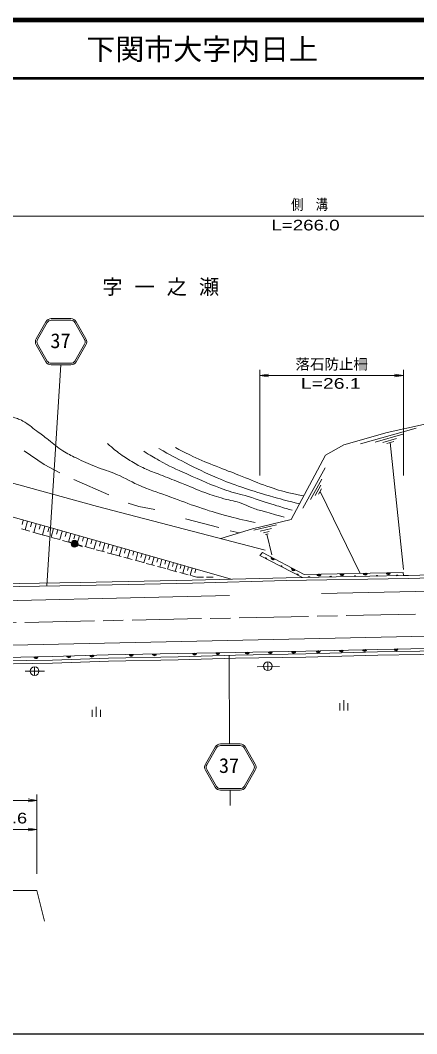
# Model space of a CAD drawing. Units: millimetres, scale not verified. Extents: x 40000 to 680000, y 20000 to 380000.
# Drawn here: x 393584 to 462099, y 205000 to 380000 of the extents above; entities that cross this region are included whole.
import ezdxf
from ezdxf.enums import TextEntityAlignment as Align

# ---------------------------------------------------------------- set-up
doc = ezdxf.new("R2010")
doc.units = ezdxf.units.MM
doc.header["$LTSCALE"] = 1000
doc.header["$PDMODE"] = 32
doc.header["$PDSIZE"] = 500
doc.linetypes.add('CHAIN', pattern=[18.5, 12, -1.5, 3.5, -1.5])
for name, color, linetype, lineweight in [('M-BGD', 7, 'Continuous', 13), ('M-BMK', 2, 'CHAIN', 13), ('M-STR-HTXT', 7, 'Continuous', 13), ('M-STR-STRC', 7, 'Continuous', 13), ('M-TTL', 2, 'Continuous', 140), ('M-TTL-BAND', 7, 'Continuous', 25), ('M-TTL-LINE', 7, 'Continuous', 50), ('M-WORK', 1, 'Continuous', 13)]:
    doc.layers.add(name, color=color, linetype=linetype, lineweight=lineweight)
doc.layers.add('M-BMK-HTXT', color=7, linetype='Continuous')
doc.layers.add('M-TTL-TXT', color=7, linetype='Continuous')
doc.styles.add('ＭＳ ゴシック', font='')
doc.styles.add('ＭＳ Ｐゴシック', font='')
doc.styles.get('ＭＳ ゴシック').set_extended_font_data('MS Gothic')
doc.styles.get('ＭＳ Ｐゴシック').set_extended_font_data('MS PGothic')

# ---------------------------------------------------------------- blocks, each defined once
blk = doc.blocks.new('open_arrow')
at = {"color": 0, "linetype": 'Continuous', "lineweight": -2}
blk.add_lwpolyline([(7.5, 1.25), (0, 0), (7.5, -1.25)], dxfattribs=at)

msp = doc.modelspace()

# ---------------------------------------------------------------- linework, layer by layer
at = {"layer": 'M-BGD'}
msp.add_lwpolyline([(339573, 229871), (345156, 229871), (345156, 229307), (345794, 229307), (345794, 227233), (347524, 227233), (347524, 229331), (348137, 229331), (348137, 229785), (357870, 229785), (357870, 230755), (358901, 230755), (358901, 229773), (388727, 229773), (388727, 230612), (389872, 230612), (389872, 229712), (396471, 229712), (397796, 224422)], dxfattribs=at)
at = {"layer": 'M-BMK'}
msp.add_line((375903, 275638), (475573, 277755), dxfattribs=at)
at = {"layer": 'M-STR-HTXT'}
for p, q in [((310366, 346190), (575646, 346190)), ((434995, 301390), (434995, 319655)), ((434995, 318655), (459781, 318655)), ((459781, 301390), (459781, 319655)), ((348865, 245288), (396471, 245288)), ((396471, 232623), (396471, 246288)), ((388727, 240264), (396471, 240264))]:
    msp.add_line(p, q, dxfattribs=at)
at = {"layer": 'M-STR-STRC'}
for p, q in [((398028, 327944), (396339, 325018)), ((396569, 324885), (398258, 327811)), ((402328, 328476), (398949, 328476)), ((398949, 328210), (402328, 328210)), ((403019, 327811), (404708, 324885)), ((404939, 325018), (403249, 327944)), ((396339, 323954), (398028, 321028)), ((398258, 321161), (396569, 324087)), ((404708, 324087), (403019, 321161)), ((403249, 321028), (404939, 323954)), ((400595, 320496), (398201, 282320)), ((402328, 320762), (398949, 320762)), ((402328, 320496), (398949, 320496)), ((429767, 255031), (429688, 270364)), ((427273, 254499), (425583, 251573)), ((425814, 251440), (427503, 254366)), ((431573, 255031), (428194, 255031)), ((428194, 254765), (431573, 254765)), ((432264, 254366), (433953, 251440)), ((434183, 251573), (432494, 254499)), ((425583, 250509), (427273, 247583)), ((427503, 247716), (425814, 250642)), ((433953, 250642), (432264, 247716)), ((432494, 247583), (434183, 250509)), ((431573, 247317), (428194, 247317)), ((431573, 247051), (428194, 247051)), ((429839, 247051), (429839, 244392))]:
    msp.add_line(p, q, dxfattribs=at)
for centre, radius, start, end in [((398949, 327412), 1064, 90, 150), ((398949, 327412), 798, 90, 150), ((402328, 327412), 1064, 30, 90), ((402328, 327412), 798, 30, 90), ((397260, 324486), 1064, 150, 210), ((397260, 324486), 798, 150, 210), ((404017, 324486), 798, 330, 30.00002), ((404017, 324486), 1064, 330, 30), ((398949, 321560), 1064, 210, 270), ((398949, 321560), 798, 210, 270), ((402328, 321560), 798, 270, 330), ((402328, 321560), 1064, 270, 330), ((428194, 253967), 1064, 90, 150), ((428194, 253967), 798, 90, 150), ((431573, 253967), 1064, 30, 90), ((431573, 253967), 798, 30, 90), ((426505, 251041), 1064, 150, 210), ((426505, 251041), 798, 150, 210), ((433262, 251041), 798, 330, 30.00002), ((433262, 251041), 1064, 330, 30), ((428194, 248115), 1064, 210, 270), ((428194, 248115), 798, 210, 270), ((431573, 248115), 798, 270, 330), ((431573, 248115), 1064, 270, 330)]:
    msp.add_arc(centre, radius, start, end, dxfattribs=at)
at = {"layer": 'M-TTL'}
msp.add_line((680000, 380000), (40000, 380000), dxfattribs=at)
at = {"layer": 'M-TTL-BAND'}
msp.add_line((40000, 205000), (579000, 205000), dxfattribs=at)
at = {"layer": 'M-TTL-LINE'}
msp.add_line((40000, 370000), (680000, 370000), dxfattribs=at)
at = {"layer": 'M-WORK'}
for p, q in [((452384, 306867), (462008, 309583)), ((454899, 307161), (459711, 308519)), ((456210, 307116), (458616, 307794)), ((456920, 306900), (458123, 307240)), ((457522, 307070), (459822, 285168)), ((442389, 295725), (446298, 302705)), ((408866, 298054), (402848, 300722)), ((443715, 297274), (445670, 300764)), ((444553, 297951), (445530, 299696)), ((445146, 298192), (445635, 299064)), ((445390, 298628), (452283, 284589)), ((394096, 293685), (393891, 292943)), ((394838, 293480), (394425, 291988)), ((395584, 293273), (395377, 292527)), ((396330, 293066), (395914, 291567)), ((397079, 292859), (396872, 292109)), ((397829, 292651), (397412, 291145)), ((398581, 292441), (398370, 291689)), ((427897, 292422), (422136, 293894)), ((433965, 291930), (437852, 292877)), ((435032, 291778), (436975, 292252)), ((395259, 291752), (393815, 292160)), ((397154, 291217), (395740, 291616)), ((398498, 290846), (397154, 291217)), ((399333, 292229), (398912, 290732)), ((400426, 290314), (398980, 290713)), ((400082, 292018), (399871, 291269)), ((400830, 291807), (400411, 290318)), ((401575, 291597), (401365, 290853)), ((402319, 291387), (401902, 289907)), ((403059, 291179), (402851, 290438)), ((403800, 290970), (403385, 289498)), ((404536, 290763), (404328, 290026)), ((405272, 290555), (404859, 289091)), ((431411, 291467), (429866, 291851)), ((435612, 291508), (436584, 291745)), ((435950, 291179), (436436, 291297)), ((436193, 291238), (437060, 287682)), ((402354, 289782), (400908, 290181)), ((404282, 289250), (402836, 289649)), ((406210, 288718), (404764, 289117)), ((406004, 290349), (405798, 289617)), ((406736, 290143), (406326, 288686)), ((407464, 289938), (407259, 289209)), ((408193, 289733), (407785, 288284)), ((408917, 289529), (408713, 288804)), ((409641, 289325), (409235, 287884)), ((410362, 289122), (410159, 288401)), ((411082, 288919), (410679, 287489)), ((408138, 288187), (406692, 288585)), ((409964, 287683), (408620, 288054)), ((411008, 287400), (409964, 287683)), ((412938, 286876), (411491, 287269)), ((411797, 288718), (411596, 288002)), ((412512, 288516), (412113, 287100)), ((413220, 288317), (413021, 287609)), ((413928, 288117), (413534, 286715)), ((414630, 287920), (414432, 287219)), ((415330, 287719), (414931, 286336)), ((416022, 287520), (415822, 286828)), ((416713, 287321), (416321, 285959)), ((417394, 287124), (417198, 286444)), ((435418, 288112), (434995, 287596)), ((434995, 287596), (442375, 283800)), ((435418, 288112), (442633, 284283)), ((414869, 286353), (413421, 286745)), ((416799, 285830), (415351, 286222)), ((418729, 285306), (417282, 285699)), ((418075, 286928), (417689, 285588)), ((418745, 286735), (418552, 286065)), ((419415, 286542), (419035, 285223)), ((420074, 286352), (419884, 285693)), ((420733, 286162), (420359, 284864)), ((421382, 285975), (421195, 285326)), ((422031, 285788), (421663, 284511)), ((422670, 285604), (422486, 284965)), ((423309, 285420), (422946, 284163)), ((420660, 284783), (419212, 285175)), ((422590, 284259), (421142, 284652)), ((424117, 283845), (423073, 284129)), ((423937, 285239), (423756, 284610)), ((425266, 283845), (424117, 283845)), ((426915, 283845), (425766, 283845)), ((442375, 283800), (439520, 283748)), ((442375, 283800), (459781, 284118)), ((442633, 284283), (459768, 284633)), ((459768, 284633), (459781, 284118)), ((459781, 284118), (460668, 284134)), ((460668, 284134), (464603, 284216)), ((396073, 268368), (396073, 266868)), ((436379, 269196), (436379, 267696)), ((449497, 260836), (449497, 262586)), ((406030, 259718), (406030, 260943)), ((406730, 259718), (406730, 261468)), ((407430, 259718), (407430, 260943)), ((448797, 260836), (448797, 262061)), ((450197, 260836), (450197, 262061))]:
    msp.add_line(p, q, dxfattribs=at)
for points in [[(428235, 290487), (433711, 292177), (440392, 293806), (446328, 304931), (449521, 306707), (457007, 308819), (463247, 310227), (478624, 309648), (493919, 310641), (499541, 308391), (492639, 308023), (484762, 307858), (476360, 309072)], [(278384, 282885), (283872, 282698), (294749, 282054), (307002, 287070), (318238, 292265), (340559, 302742), (343899, 304012), (347930, 305171), (351602, 305944), (355494, 306497), (358034, 306773), (361016, 306855), (363721, 306773), (366289, 306497), (368553, 306000), (371810, 305006), (381666, 302825), (393317, 299760), (406955, 296061), (423298, 291754), (435887, 288524)], [(400400, 301882), (397731, 303317), (394289, 305655)], [(309444, 281759), (314916, 284379), (321579, 287618), (328554, 290986), (335106, 294226), (338971, 295974), (342137, 297465), (345266, 298514), (349094, 299490), (352775, 300171), (356640, 300686), (360063, 300796), (363984, 300741), (368750, 300244), (373977, 298919), (379536, 297704), (384229, 296600), (389419, 294980), (398125, 292569), (406223, 290287), (414786, 287876), (430010, 283489)], [(416835, 295514), (414093, 296029), (412253, 296636)], [(402011, 289967), (402979, 289609), (404345, 289102)], [(310366, 280580), (323547, 280777), (342846, 281219), (365911, 281716), (386385, 282116), (403944, 282420), (423327, 282806), (439532, 283248), (460678, 283635), (464614, 283716)], [(311500, 281097), (323537, 281277), (342835, 281719), (365901, 282216), (386376, 282616), (403935, 282920), (423315, 283306), (439520, 283748)], [(575775, 284180), (566289, 283689), (553037, 283192), (539197, 282901), (475346, 281669), (445668, 281013)], [(429766, 280657), (375936, 279385), (338359, 278667), (311469, 278073), (305837, 277963), (304264, 278791)], [(297202, 270010), (312358, 270397), (338592, 270914), (376235, 271742), (479866, 273999)], [(298376, 268338), (306083, 268363), (323171, 268413), (343617, 268838), (358356, 269209), (373047, 269528), (385510, 269844), (399123, 270133), (408804, 270428), (420731, 270630), (430717, 270819), (442913, 271040), (455251, 271371), (469827, 271650), (482731, 271969)], [(481757, 271489), (469972, 271169), (455340, 270930), (442917, 270599), (430769, 270396), (420866, 270102), (408846, 269862), (399167, 269513), (385531, 269329), (373070, 268997), (358347, 268758), (343604, 268399), (323152, 267985), (306094, 267902), (298988, 267857)], [(482629, 270963), (469984, 270619), (455352, 270380), (442929, 270049), (430782, 269846), (420880, 269552), (408861, 269313), (399180, 268963), (385542, 268779), (373082, 268448), (358358, 268208), (343616, 267849), (323159, 267435), (306097, 267352), (299682, 267312)], [(434519, 268363), (436379, 268446), (438380, 268385)], [(394432, 267610), (396073, 267618), (397794, 267618)]]:
    msp.add_lwpolyline(points, dxfattribs=at)
for centre, radius in [((402979, 289609), 600), ((402979, 289609), 480), ((402979, 289609), 360), ((402979, 289609), 240), ((402979, 289609), 120), ((402979, 289609), 20), ((396073, 267618), 750), ((436379, 268446), 750)]:
    msp.add_circle(centre, radius, dxfattribs=at)
for centre, radius, start, end in [((436005, 287006), 162, 355.40058, 130.16085), ((436005, 287006), 130, 1.51637, 124.04507), ((436005, 287006), 100, 11.46291, 114.09853), ((437284, 287183), 354, 160.84644, 323.25162), ((437284, 287183), 283, 163.07048, 321.02758), ((437284, 287183), 212, 166.81681, 317.28126), ((437284, 287183), 142, 174.52854, 309.56953), ((437284, 287183), 100, 184.8462, 299.25186), ((438694, 285623), 162, 355.40058, 130.16085), ((438694, 285623), 130, 1.51637, 124.04507), ((438694, 285623), 100, 11.46291, 114.09853), ((440817, 285308), 354, 160.84644, 323.25162), ((440817, 285308), 283, 163.07048, 321.02758), ((440817, 285308), 212, 166.81681, 317.28126), ((440817, 285308), 142, 174.52854, 309.56953), ((440817, 285308), 100, 184.8462, 299.25186), ((441450, 284206), 162, 355.40058, 130.16085), ((441450, 284206), 130, 1.51637, 124.04507), ((441450, 284206), 100, 11.46291, 114.09853), ((443499, 283758), 162, 23.66693, 158.4272), ((443499, 283758), 130, 29.78272, 152.31141), ((443499, 283758), 100, 39.72925, 142.36488), ((445200, 284390), 354, 189.96655, 352.37173), ((445200, 284390), 283, 192.19059, 350.14769), ((445200, 284390), 212, 195.93692, 346.40136), ((445200, 284390), 142, 203.64864, 338.68963), ((445200, 284390), 100, 213.96631, 328.37197), ((447236, 283826), 162, 23.66693, 158.4272), ((447236, 283826), 130, 29.78272, 152.31141), ((447236, 283826), 100, 39.72925, 142.36488), ((449199, 284472), 354, 189.96655, 352.37173), ((449199, 284472), 283, 192.19059, 350.14769), ((449199, 284472), 212, 195.93692, 346.40136), ((449199, 284472), 142, 203.64864, 338.68963), ((449199, 284472), 100, 213.96631, 328.37197), ((451412, 283903), 162, 23.66693, 158.4272), ((451412, 283903), 130, 29.78272, 152.31141), ((451412, 283903), 100, 39.72925, 142.36488), ((453199, 284553), 354, 189.96655, 352.37173), ((453199, 284553), 283, 192.19059, 350.14769), ((453199, 284553), 212, 195.93692, 346.40136), ((453199, 284553), 142, 203.64864, 338.68963), ((453199, 284553), 100, 213.96631, 328.37197), ((455232, 283973), 162, 23.66693, 158.4272), ((455232, 283973), 130, 29.78272, 152.31141), ((455232, 283973), 100, 39.72925, 142.36488), ((457198, 284635), 354, 189.96655, 352.37173), ((457198, 284635), 283, 192.19059, 350.14769), ((457198, 284635), 212, 195.93692, 346.40136), ((457198, 284635), 142, 203.64864, 338.68963), ((457198, 284635), 100, 213.96631, 328.37197), ((458673, 284035), 162, 23.66693, 158.4272), ((458673, 284035), 130, 29.78272, 152.31141), ((458673, 284035), 100, 39.72925, 142.36488), ((453079, 271367), 354, 190.33557, 352.74074), ((453079, 271367), 283, 192.5596, 350.5167), ((453079, 271367), 212, 196.30593, 346.77038), ((453079, 271367), 142, 204.01766, 339.05865), ((453079, 271367), 100, 214.33532, 328.74099), ((458539, 271488), 354, 189.89448, 352.29966), ((458539, 271488), 283, 192.11852, 350.07562), ((458539, 271488), 212, 195.86485, 346.32929), ((458539, 271488), 142, 203.57658, 338.61756), ((458539, 271488), 100, 213.89424, 328.2999), ((396314, 270128), 354, 190.0151, 352.42027), ((396314, 270128), 283, 192.23914, 350.19624), ((396314, 270128), 212, 195.98546, 346.44991), ((396314, 270128), 142, 203.69719, 338.73818), ((396314, 270128), 100, 214.01485, 328.42052), ((401963, 270274), 354, 190.53971, 352.94489), ((401963, 270274), 283, 192.76375, 350.72085), ((401963, 270274), 212, 196.51008, 346.97452), ((401963, 270274), 142, 204.22181, 339.26279), ((401963, 270274), 100, 214.53947, 328.94513), ((405961, 270396), 354, 190.53971, 352.94489), ((405961, 270396), 283, 192.76375, 350.72085), ((405961, 270396), 212, 196.51008, 346.97452), ((405961, 270396), 142, 204.22181, 339.26279), ((405961, 270396), 100, 214.53947, 328.94513), ((412767, 270549), 354, 189.76993, 352.17511), ((412767, 270549), 283, 191.99397, 349.95107), ((412767, 270549), 212, 195.7403, 346.20474), ((412767, 270549), 142, 203.45203, 338.49301), ((412767, 270549), 100, 213.76969, 328.17535), ((416766, 270617), 354, 189.76993, 352.17511), ((416766, 270617), 283, 191.99397, 349.95107), ((416766, 270617), 212, 195.7403, 346.20474), ((416766, 270617), 142, 203.45203, 338.49301), ((416766, 270617), 100, 213.76969, 328.17535), ((423723, 270741), 354, 189.87966, 352.28484), ((423723, 270741), 283, 192.1037, 350.0608), ((423723, 270741), 212, 195.85003, 346.31448), ((423723, 270741), 142, 203.56176, 338.60275), ((423723, 270741), 100, 213.87942, 328.28508), ((427722, 270817), 354, 189.87966, 352.28484), ((427722, 270817), 283, 192.1037, 350.0608), ((427722, 270817), 212, 195.85003, 346.31448), ((427722, 270817), 142, 203.56176, 338.60275), ((427722, 270817), 100, 213.87942, 328.28508), ((432815, 270911), 354, 189.83485, 352.24003), ((432815, 270911), 283, 192.05889, 350.01599), ((432815, 270911), 212, 195.80521, 346.26966), ((432815, 270911), 142, 203.51694, 338.55793), ((432815, 270911), 100, 213.8346, 328.24027), ((436814, 270984), 354, 189.83485, 352.24003), ((436814, 270984), 283, 192.05889, 350.01599), ((436814, 270984), 212, 195.80521, 346.26966), ((436814, 270984), 142, 203.51694, 338.55793), ((436814, 270984), 100, 213.8346, 328.24027), ((440813, 271056), 354, 189.83485, 352.24003), ((440813, 271056), 283, 192.05889, 350.01599), ((440813, 271056), 212, 195.80521, 346.26966), ((440813, 271056), 142, 203.51694, 338.55793), ((440813, 271056), 100, 213.8346, 328.24027), ((445082, 271152), 354, 190.33557, 352.74074), ((445082, 271152), 283, 192.5596, 350.5167), ((445082, 271152), 212, 196.30593, 346.77038), ((445082, 271152), 142, 204.01766, 339.05865), ((445082, 271152), 100, 214.33532, 328.74099), ((449080, 271260), 354, 190.33557, 352.74074), ((449080, 271260), 283, 192.5596, 350.5167), ((449080, 271260), 212, 196.30593, 346.77038), ((449080, 271260), 142, 204.01766, 339.05865), ((449080, 271260), 100, 214.33532, 328.74099)]:
    msp.add_arc(centre, radius, start, end, dxfattribs=at)
for points, knots in [([(370145, 310071), (372154, 310160), (372668, 310180), (374286, 310237), (376715, 310323), (378078, 310298), (380506, 310402), (381917, 310463), (382715, 310433), (384114, 310623), (384874, 310727), (385280, 310896), (386028, 311065), (386882, 311258), (387354, 311403), (388218, 311544), (388974, 311667), (389403, 311752), (390169, 311746), (390922, 311740), (391354, 311711), (392083, 311525), (392873, 311324), (393315, 311171), (394034, 310789), (395031, 310259), (395478, 309780), (396390, 309114), (397206, 308518), (397647, 308162), (398451, 307550), (399423, 306811), (399900, 306299), (400936, 305654), (401807, 305111), (402332, 304869), (403255, 304421), (404543, 303795), (405281, 303477), (406605, 302930), (408000, 302353), (408841, 302179), (410230, 301586), (411961, 300849), (412843, 300243), (414574, 299507), (416491, 298691), (417623, 298382), (419580, 297666), (421477, 296973), (422524, 296539), (424439, 295899), (426236, 295299), (427250, 294983), (429077, 294482), (431051, 293941), (431727, 293799), (434175, 293267)], [0, 0, 0, 0, 1, 1, 1, 2, 2, 2, 3, 3, 3, 4, 4, 4, 5, 5, 5, 6, 6, 6, 7, 7, 7, 8, 8, 8, 9, 9, 9, 10, 10, 10, 11, 11, 11, 12, 12, 12, 13, 13, 13, 14, 14, 14, 15, 15, 15, 16, 16, 16, 17, 17, 17, 18, 18, 18, 19, 19, 19, 19]), ([(439207, 294190), (437508, 294663), (437071, 294780), (435710, 295184), (434853, 295438), (434357, 295533), (433520, 295846), (432869, 296090), (432556, 296353), (431900, 296583), (430715, 296997), (429994, 297039), (428790, 297392), (427481, 297777), (426742, 297980), (425458, 298441), (423865, 299014), (423018, 299452), (421446, 300080), (420163, 300592), (419438, 300864), (418151, 301368), (417051, 301799), (416410, 301980), (415336, 302472), (414464, 302871), (413991, 303130), (413164, 303613), (412253, 304145), (411753, 304466), (410900, 305086), (409991, 305746), (409692, 306013), (408673, 306908)], [0, 0, 0, 0, 1, 1, 1, 2, 2, 2, 3, 3, 3, 4, 4, 4, 5, 5, 5, 6, 6, 6, 7, 7, 7, 8, 8, 8, 9, 9, 9, 10, 10, 10, 11, 11, 11, 11]), ([(440559, 295405), (439070, 295828), (438683, 295943), (437486, 296307), (435715, 296844), (434749, 297229), (432977, 297761), (431479, 298210), (430610, 298362), (429130, 298865), (426420, 299785), (424968, 300491), (422357, 301662), (420468, 302510), (419394, 302965), (417590, 303981), (416531, 304578), (416166, 304788), (414921, 305583)], [0, 0, 0, 0, 1, 1, 1, 2, 2, 2, 3, 3, 3, 4, 4, 4, 5, 5, 5, 6, 6, 6, 6]), ([(441832, 296505), (439709, 297025), (439142, 297172), (437431, 297650), (435250, 298260), (434035, 298634), (431891, 299362), (430193, 299938), (429255, 300304), (427602, 301000), (425433, 301914), (424253, 302511), (422155, 303576), (420336, 304500), (419742, 304824), (417553, 306043)], [0, 0, 0, 0, 1, 1, 1, 2, 2, 2, 3, 3, 3, 4, 4, 4, 5, 5, 5, 5]), ([(442577, 297901), (441495, 298075), (441185, 298143), (440302, 298340), (438670, 298704), (437775, 299001), (436198, 299555), (434498, 300151), (433587, 300593), (431909, 301248), (430387, 301843), (429524, 302150), (428007, 302757), (426395, 303403), (425480, 303742), (423903, 304469), (422525, 305105), (422067, 305338), (420424, 306199)], [0, 0, 0, 0, 1, 1, 1, 2, 2, 2, 3, 3, 3, 4, 4, 4, 5, 5, 5, 6, 6, 6, 6])]:
    msp.add_open_spline(points, degree=3, knots=knots, dxfattribs=at)
msp.add_point((402979, 289609), dxfattribs=at)

# ---------------------------------------------------------------- block references
at = {"layer": 'M-STR-HTXT', "xscale": 200, "yscale": 200}
msp.add_blockref('open_arrow', (434995, 318655), dxfattribs=at)
at = {"layer": 'M-STR-HTXT', "xscale": 200, "yscale": 200, "rotation": 180}
for p in [(459781, 318655), (396471, 245288), (396471, 240264)]:
    msp.add_blockref('open_arrow', p, dxfattribs=at)

# ---------------------------------------------------------------- texts
at = {"layer": 'M-BMK-HTXT', "insert": (418888, 332399), "char_height": 2566, "attachment_point": 8, "style": 'ＭＳ Ｐゴシック'}
msp.add_mtext('\\T1.59;字一之瀬', dxfattribs=at)
at = {"layer": 'M-STR-HTXT', "style": 'ＭＳ Ｐゴシック'}
for s, width, p in [('側\u3000溝', 0.85, (443573, 346719)), ('L=266.0', 1.35, (442877, 343158)), ('L=26.1', 1.4, (447240, 315821)), ('2.6', 1.3, (392599, 240764))]:
    msp.add_text(s, height=1833, dxfattribs=dict(at, width=width)).set_placement(p, align=Align.BOTTOM_CENTER)
msp.add_text('落石防止柵', height=1833, dxfattribs=at).set_placement((447398, 319152), align=Align.BOTTOM_CENTER)
at = {"layer": 'M-STR-STRC', "style": 'ＭＳ ゴシック'}
for p in [(398793, 322613), (427918, 249261)]:
    msp.add_text('37', height=2566, dxfattribs=at).set_placement(p, align=Align.BOTTOM_LEFT)
at = {"layer": 'M-TTL-TXT', "style": 'ＭＳ ゴシック'}
msp.add_text('下関市大字内日上', height=3666, dxfattribs=at).set_placement((405024, 375000), align=Align.MIDDLE_LEFT)

doc.saveas('drawing.dxf')
